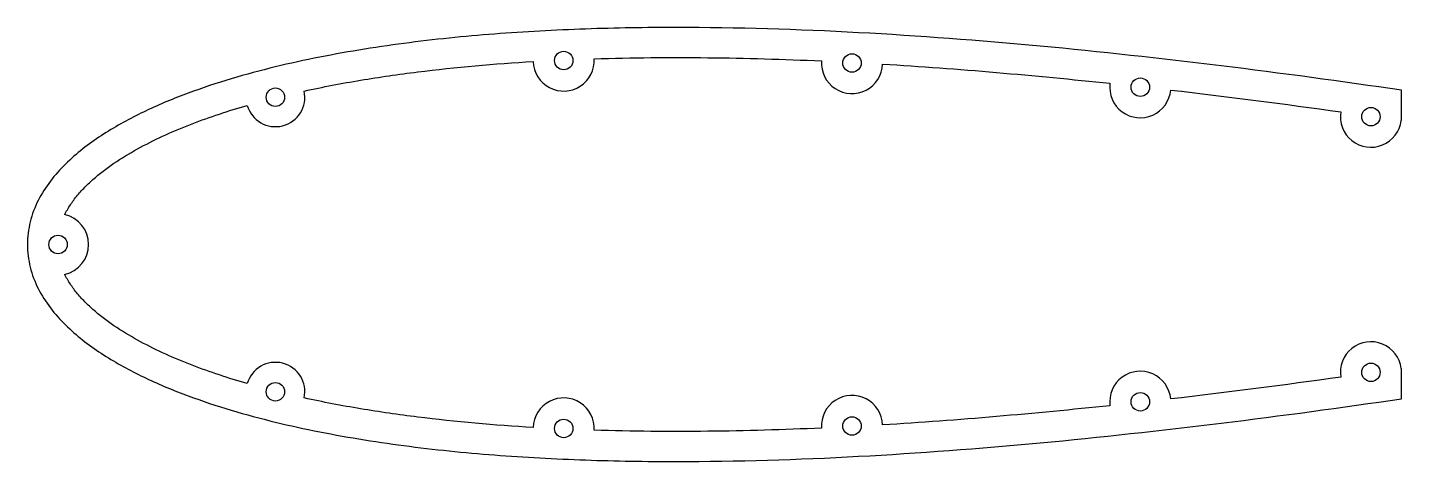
# Model space of a CAD drawing. Header units: millimetres. Extents: x -170 to 68, y -38 to 38.
import ezdxf

# ---------------------------------------------------------------- set-up
doc = ezdxf.new("R2010")
doc.units = ezdxf.units.MM

msp = doc.modelspace()

# ---------------------------------------------------------------- linework, layer by layer
at = {"color": 7, "linetype": 'Continuous', "lineweight": 25}
for p, q in [((68.2, 21.48), (68.2, 26.73)), ((68.16, 21.48), (68.2, 21.48)), ((68.2, -21.48), (68.16, -21.48)), ((68.2, -26.73), (68.2, -21.48))]:
    msp.add_line(p, q, dxfattribs=at)
for centre in [(-77.1, 31.88), (-27.1, 31.45), (22.9, 27.26), (-127.1, 25.52), (62.9, 22.15), (-164.8, 0), (62.9, -22.15), (-127.1, -25.52), (22.9, -27.26), (-77.1, -31.88), (-27.1, -31.45)]:
    msp.add_circle(centre, 1.6, dxfattribs=at)
for centre, radius, start, end in [((-77.1, 31.88), 5.3, 181.8919, 3.2578), ((-27.1, 31.45), 5.3, 176.1286, 357.8555), ((-127.1, 25.52), 5.1, 196.1921, 12.0708), ((22.9, 27.26), 5.3, 172.7301, 354.6171), ((62.9, 22.15), 5.3, 170.8751, 352.8285), ((-164.8, 0), 5.3, 282.5066, 77.4934), ((62.9, -22.15), 5.3, 7.1715, 189.1249), ((-127.1, -25.52), 5.1, 347.9292, 163.8079), ((22.9, -27.26), 5.3, 5.3829, 187.2699), ((-27.1, -31.45), 5.3, 2.1445, 183.8714), ((-77.1, -31.88), 5.3, 356.7422, 178.1081)]:
    msp.add_arc(centre, radius, start, end, dxfattribs=at)
for points, knots in [([(68.2, 26.73), (57.78, 28.26), (36.92, 31.09), (5.52, 34.54), (-25.97, 36.94), (-52.29, 37.76), (-73.34, 37.44), (-89.11, 36.59), (-104.83, 35), (-120.42, 32.47), (-133.23, 29.35), (-143.2, 25.96), (-150.48, 22.86), (-157.41, 19.02), (-163.71, 14.19), (-167.88, 8.95), (-169.78, 3.97), (-170.1, 1.32), (-170.1, 0)], [0.3589299, 0.3589299, 0.3589299, 0.3589299, 0.4390636, 0.5191974, 0.5993312, 0.6794649, 0.7195318, 0.7595987, 0.7996656, 0.8397325, 0.8797994, 0.8998328, 0.9198662, 0.9398997, 0.9599331, 0.9799666, 0.9899833, 1, 1, 1, 1]), ([(-122.11, 26.59), (-118.87, 27.3), (-112.35, 28.54), (-99.14, 30.45), (-89.09, 31.31), (-82.4, 31.71)], [0.2294432, 0.2294432, 0.2294432, 0.2294432, 0.2683701, 0.3072969, 0.3851506, 0.3851506, 0.3851506, 0.3851506]), ([(-163.65, 5.17), (-163.36, 5.76), (-162.71, 6.87), (-161.46, 8.54), (-160, 10.13), (-157.8, 12.15), (-154.68, 14.45), (-149.17, 17.71), (-143.13, 20.4), (-136.84, 22.64), (-133.61, 23.64), (-132, 24.1)], [0.0293392, 0.0293392, 0.0293392, 0.0293392, 0.0393399, 0.0493405, 0.0593412, 0.0693419, 0.0893432, 0.1093445, 0.1493472, 0.1693486, 0.1893499, 0.1893499, 0.1893499, 0.1893499]), ([(-170.1, 0), (-170.1, -1.32), (-169.78, -3.97), (-167.88, -8.95), (-163.71, -14.19), (-157.41, -19.02), (-150.48, -22.86), (-143.2, -25.96), (-133.23, -29.35), (-120.42, -32.47), (-104.83, -35), (-89.11, -36.59), (-73.34, -37.44), (-52.29, -37.76), (-25.97, -36.94), (5.52, -34.54), (36.92, -31.09), (57.78, -28.26), (68.2, -26.73)], [0.3591492, 0.3591492, 0.3591492, 0.3591492, 0.3691659, 0.3791826, 0.399216, 0.4192495, 0.4392829, 0.4593164, 0.4793498, 0.5194167, 0.5594836, 0.5995505, 0.6396173, 0.6796842, 0.759818, 0.8399517, 0.9200855, 1.0002193, 1.0002193, 1.0002193, 1.0002193]), ([(-132, -24.1), (-133.61, -23.64), (-136.84, -22.64), (-143.13, -20.4), (-149.17, -17.71), (-154.68, -14.45), (-157.8, -12.15), (-160, -10.13), (-161.46, -8.54), (-162.71, -6.87), (-163.36, -5.76), (-163.65, -5.17)], [0.7943259, 0.7943259, 0.7943259, 0.7943259, 0.8143272, 0.8343285, 0.8743312, 0.8943326, 0.9143339, 0.9243346, 0.9343352, 0.9443359, 0.9543366, 0.9543366, 0.9543366, 0.9543366]), ([(-82.4, -31.71), (-89.09, -31.31), (-99.14, -30.45), (-112.35, -28.54), (-118.87, -27.3), (-122.11, -26.59)], [0.5985252, 0.5985252, 0.5985252, 0.5985252, 0.6763788, 0.7153057, 0.7542325, 0.7542325, 0.7542325, 0.7542325])]:
    msp.add_open_spline(points, degree=3, knots=knots, dxfattribs=at)
for points in [[(-71.81, 32.18), (-65.25, 32.39), (-52.13, 32.49), (-38.96, 32.11), (-32.39, 31.81)], [(-21.8, 31.26), (-15.22, 30.86), (-2.07, 29.89), (11.08, 28.62), (17.64, 27.93)], [(28.18, 26.76), (38.02, 25.62), (47.85, 24.36), (57.67, 22.99)], [(57.67, -22.99), (47.85, -24.36), (38.02, -25.62), (28.18, -26.76)], [(17.64, -27.93), (11.08, -28.62), (-2.07, -29.89), (-15.22, -30.86), (-21.8, -31.26)], [(-32.39, -31.81), (-38.96, -32.11), (-52.13, -32.49), (-65.25, -32.39), (-71.81, -32.18)]]:
    msp.add_open_spline(points, degree=3, dxfattribs=at)

doc.saveas('drawing.dxf')
